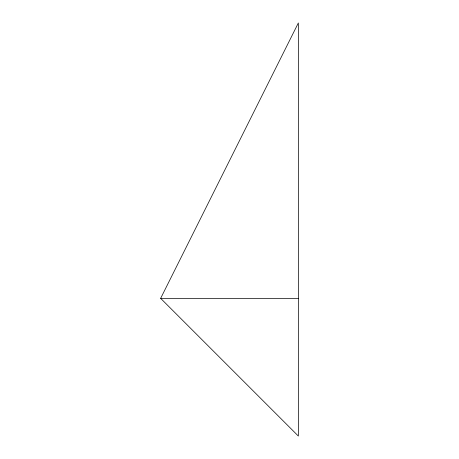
<?xml version="1.0" encoding="UTF-8"?>
<svg xmlns="http://www.w3.org/2000/svg" width="459" height="459" viewBox="0 0 459 459"><rect width="100%" height="100%" fill="white"/><g stroke="black" fill="none" stroke-linecap="round" stroke-linejoin="round"><path stroke-width="0.69" d="M160.65 298.35L298.35 22.95L298.35 436.05L160.65 298.35L298.35 298.35"/></g></svg>
